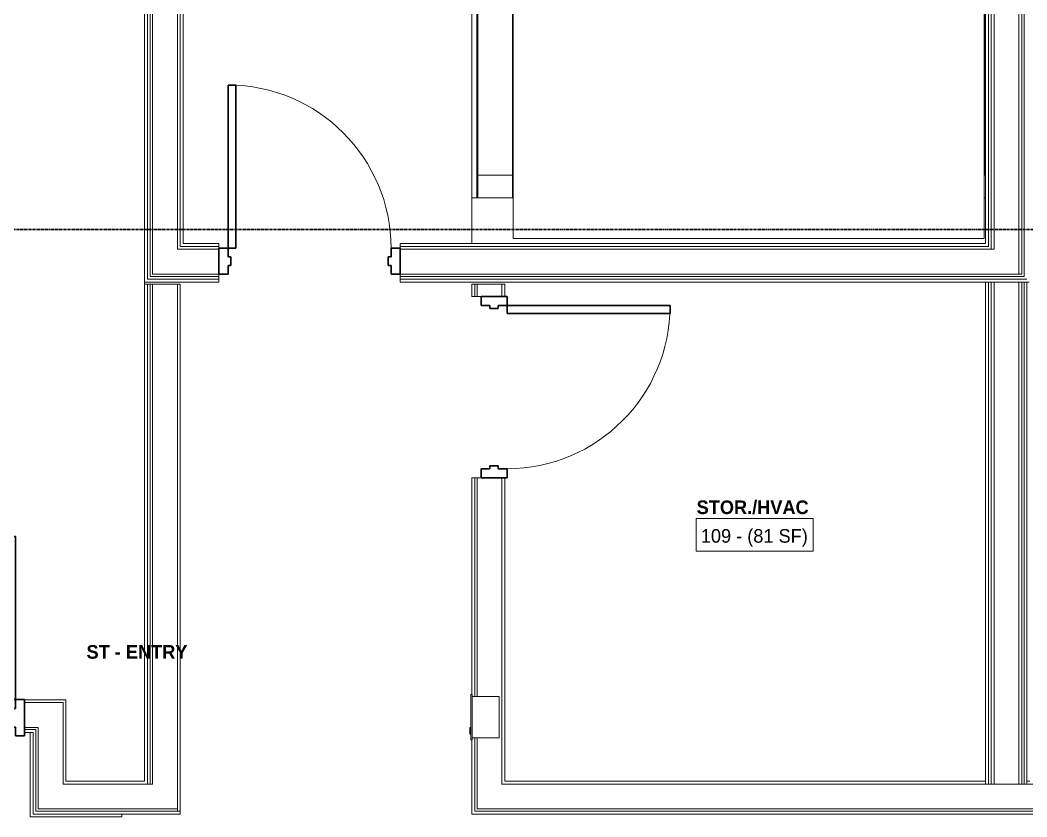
# Model space of a CAD drawing. Header units: inches. Extents: x -4093 to -1777, y 9773 to 12264.
# Drawn here: x -2741.2 to -2518.9, y 11717.5 to 11893.4 of the extents above; entities that cross this region are included whole.
import ezdxf

# ---------------------------------------------------------------- set-up
doc = ezdxf.new("R2010")
doc.units = ezdxf.units.IN
doc.header["$MEASUREMENT"] = 0
doc.linetypes.add('Grid Line 1_2_', pattern=[0.875, 0.5, -0.125, 0.125, -0.125])
for name, color, linetype, lineweight in [('0-1', 7, 'Continuous', 5), ('0-2', 7, 'Continuous', 9), ('A-AREA-IDEN', 2, 'Continuous', 9), ('A-DOOR-1', 7, 'Continuous', 9), ('A-DOOR-2', 10, 'Continuous', 30), ('A-DOOR-FRAM-1', 10, 'Continuous', 30), ('A-FLOR-1', 7, 'Continuous', 9), ('A-FLOR-2', 192, 'Continuous', 9), ('A-WALL-1', 7, 'Continuous', 9), ('A-WALL-2', 250, 'Continuous', 18), ('E-FIRE-1', 7, 'Continuous', 9), ('I-WALL-1', 7, 'Continuous', 9), ('S-BEAM-1', 7, 'Continuous', 9), ('S-GRID-1', 1, 'Grid Line 1_2_', 30)]:
    doc.layers.add(name, color=color, linetype=linetype, lineweight=lineweight)
doc.styles.add('Century Gothic', font='ufonts.com_century-gothic.ttf', dxfattribs={"height": 3})
doc.styles.add('Century Gothic_B', font='GOTHICB.TTF', dxfattribs={"height": 3})

# ---------------------------------------------------------------- blocks, each defined once
blk = doc.blocks.new('CTR - 1st Phase - Unit Layouts_rvt-1-BACKGROUND - 1ST FLOOR')
at = {"layer": 'A-FLOR-1'}
blk.add_line((-2713.75, 11835.07), (-2713.75, 11835.56), dxfattribs=at)
blk = doc.blocks.new('HOLLOW METAL - HM - WOOD LEAF - 20 MIN - 3-0 x 7-0-2191992-BACKGROUND - 1ST FLOOR')
at = {"layer": 'A-DOOR-1'}
blk.add_arc((18, -4.375), 36, 180, 270, dxfattribs=at)
at = {"layer": 'A-DOOR-2'}
for p, q in [((16.25, -4.375), (18, -4.375)), ((16.25, -40.375), (16.25, -4.375)), ((18, -4.375), (18, -40.375)), ((18, -40.375), (16.25, -40.375))]:
    blk.add_line(p, q, dxfattribs=at)
at = {"layer": 'A-DOOR-FRAM-1'}
for p, q in [((-20, 1.375), (-18, 1.375)), ((-20, -4.375), (-20, 1.375)), ((-18, 1.375), (-18, -0.5625)), ((18, 1.375), (20, 1.375)), ((18, -0.5625), (18, 1.375)), ((20, 1.375), (20, -4.375)), ((-18, -0.5625), (-17.375, -0.5625)), ((-17.375, -0.5625), (-17.375, -2.4375)), ((17.375, -0.5625), (18, -0.5625)), ((17.375, -2.4375), (17.375, -0.5625)), ((-18, -4.375), (-20, -4.375)), ((-18, -2.4375), (-18, -4.375)), ((-17.375, -2.4375), (-18, -2.4375)), ((18, -2.4375), (17.375, -2.4375)), ((18, -4.375), (18, -2.4375)), ((20, -4.375), (18, -4.375))]:
    blk.add_line(p, q, dxfattribs=at)
blk = doc.blocks.new('104416 - Fire Extinguishers - Wall - Class A - Light - 2A-2205461-BACKGROUND - 1ST FLOOR')
at = {"layer": 'E-FIRE-1'}
for p, q in [((13.19, 3.88), (13.19, 3.62)), ((23.19, 3.88), (13.19, 3.88)), ((13.19, 3.88), (23.19, 3.88)), ((13.19, 3.88), (13.19, 3.62)), ((23.19, 3.62), (13.19, 3.62)), ((13.63, -2.37), (13.63, 3.62)), ((14.41, 4.13), (14.44, 4.13)), ((14.41, 3.88), (14.41, 4.13)), ((14.44, 4.13), (14.84, 4.13)), ((14.44, 3.88), (14.44, 4.13)), ((14.84, 4.13), (15.03, 4.13)), ((14.84, 3.88), (14.84, 4.13)), ((15.03, 4.13), (15.11, 4.13)), ((15.03, 3.88), (15.03, 4.13)), ((15.11, 4.13), (15.24, 4.13)), ((15.11, 3.88), (15.11, 4.13)), ((15.24, 4.13), (15.51, 4.13)), ((15.24, 3.88), (15.24, 4.13)), ((15.51, 4.13), (15.73, 4.13)), ((15.51, 3.88), (15.51, 4.13)), ((15.73, 4.13), (15.87, 4.13)), ((15.73, 3.88), (15.73, 4.13)), ((15.87, 4.13), (15.91, 4.13)), ((15.87, 3.88), (15.87, 4.13)), ((15.91, 4.13), (15.94, 4.13)), ((15.91, 3.88), (15.91, 4.13)), ((15.94, 3.88), (15.94, 4.13)), ((22.75, 3.62), (22.75, -2.37)), ((23.19, 3.62), (23.19, 3.88)), ((23.19, 3.62), (23.19, 3.88)), ((22.75, -2.37), (13.63, -2.37))]:
    blk.add_line(p, q, dxfattribs=at)
blk = doc.blocks.new('HOLLOW METAL - UNIT DOOR-2191978-BACKGROUND - 1ST FLOOR')
at = {"layer": 'A-DOOR-1'}
blk.add_arc((18, 3.875), 36, 90, 180, dxfattribs=at)
at = {"layer": 'A-DOOR-2'}
for p, q in [((18, 39.875), (16.25, 39.875)), ((16.25, 39.875), (16.25, 3.875)), ((18, 3.875), (18, 39.875)), ((16.25, 3.875), (18, 3.875))]:
    blk.add_line(p, q, dxfattribs=at)
at = {"layer": 'A-DOOR-FRAM-1'}
for p, q in [((-18, 3.875), (-20, 3.875)), ((-20, 3.875), (-20, -4.125)), ((-18, 1.9375), (-18, 3.875)), ((18, 3.875), (18, 1.9375)), ((20, 3.875), (18, 3.875)), ((20, -4.125), (20, 3.875)), ((-17.375, 1.9375), (-18, 1.9375)), ((-17.375, -2.1875), (-17.375, 1.9375)), ((18, 1.9375), (17.375, 1.9375)), ((17.375, 1.9375), (17.375, -2.1875)), ((-18, -4.125), (-18, -2.1875)), ((-18, -2.1875), (-17.375, -2.1875)), ((17.375, -2.1875), (18, -2.1875)), ((18, -2.1875), (18, -4.125)), ((-20, -4.125), (-18, -4.125)), ((18, -4.125), (20, -4.125))]:
    blk.add_line(p, q, dxfattribs=at)
blk = doc.blocks.new('CTR - 1st Phase - Common Walls_rvt-1-BACKGROUND - 1ST FLOOR')
at = {"layer": 'A-WALL-2'}
for p, q in [((-2713.12, 11724.74), (-2713.12, 11835.07)), ((-2712.5, 11724.74), (-2712.5, 11835.07)), ((-2712, 11724.74), (-2712, 11835.07)), ((-2706.5, 11719.24), (-2706.5, 11835.07)), ((-2640.81, 11832.36), (-2640.81, 11835.07)), ((-2640.31, 11832.36), (-2640.31, 11835.07)), ((-2634.81, 11832.36), (-2634.81, 11835.07)), ((-2527.37, 11725.36), (-2527.37, 11835.56)), ((-2526.75, 11725.36), (-2526.75, 11835.56)), ((-2526.12, 11725.36), (-2526.12, 11835.56)), ((-2520.62, 11725.36), (-2520.62, 11835.56)), ((-2520, 11725.36), (-2520, 11835.56)), ((-2519.5, 11725.36), (-2519.5, 11835.56)), ((-2518.87, 11725.36), (-2518.87, 11835.56)), ((-2640.81, 11744.05), (-2640.81, 11792.36)), ((-2640.31, 11744.05), (-2640.31, 11792.36)), ((-2634.81, 11724.74), (-2634.81, 11792.36)), ((-2738.36, 11742.74), (-2740.24, 11742.74)), ((-2738.36, 11742.74), (-2737.24, 11742.74)), ((-2737.24, 11742.74), (-2731.74, 11742.74)), ((-2731.74, 11742.74), (-2731.74, 11724.74)), ((-2738.36, 11737.24), (-2740.24, 11737.24)), ((-2738.36, 11736.74), (-2740.24, 11736.74)), ((-2738.36, 11737.24), (-2737.74, 11737.24)), ((-2738.36, 11736.74), (-2737.74, 11736.74)), ((-2737.74, 11737.24), (-2737.24, 11737.24)), ((-2737.74, 11736.74), (-2737.74, 11718.74)), ((-2737.24, 11737.24), (-2737.24, 11719.24)), ((-2640.81, 11718.74), (-2640.81, 11734.93)), ((-2640.31, 11719.24), (-2640.31, 11734.93)), ((-2528, 11724.74), (-2528, 11725.36)), ((-2527.37, 11724.74), (-2527.37, 11725.36)), ((-2526.75, 11724.74), (-2526.75, 11725.36)), ((-2526.12, 11724.74), (-2526.12, 11725.36)), ((-2520.62, 11724.74), (-2520.62, 11725.36)), ((-2520, 11724.74), (-2520, 11725.36)), ((-2519.5, 11724.74), (-2519.5, 11725.36)), ((-2518.87, 11725.36), (-2518.25, 11725.36)), ((-2518.87, 11724.74), (-2518.87, 11725.36)), ((-2731.11, 11724.74), (-2731.74, 11724.74)), ((-2731.11, 11724.74), (-2713.75, 11724.74)), ((-2713.12, 11724.74), (-2713.75, 11724.74)), ((-2712.5, 11724.74), (-2713.12, 11724.74)), ((-2712, 11724.74), (-2712.5, 11724.74)), ((-2634.19, 11724.74), (-2634.81, 11724.74)), ((-2634.19, 11724.74), (-2528, 11724.74)), ((-2527.37, 11724.74), (-2528, 11724.74)), ((-2526.75, 11724.74), (-2527.37, 11724.74)), ((-2526.12, 11724.74), (-2526.75, 11724.74)), ((-2520.62, 11724.74), (-2526.12, 11724.74)), ((-2526.12, 11724.74), (-2520.62, 11724.74)), ((-2520, 11724.74), (-2520.62, 11724.74)), ((-2520.62, 11724.74), (-2520, 11724.74)), ((-2519.5, 11724.74), (-2520, 11724.74)), ((-2520, 11724.74), (-2519.5, 11724.74)), ((-2518.87, 11724.74), (-2519.5, 11724.74)), ((-2519.5, 11724.74), (-2518.87, 11724.74)), ((-2518.87, 11724.74), (-2503.57, 11724.74)), ((-2737.24, 11718.74), (-2737.74, 11718.74)), ((-2731.74, 11719.24), (-2737.24, 11719.24)), ((-2731.11, 11718.74), (-2737.24, 11718.74)), ((-2731.11, 11719.24), (-2731.74, 11719.24)), ((-2731.11, 11719.24), (-2713.75, 11719.24)), ((-2731.11, 11718.74), (-2713.75, 11718.74)), ((-2712, 11719.24), (-2713.75, 11719.24)), ((-2706.5, 11718.74), (-2713.75, 11718.74)), ((-2706.5, 11719.24), (-2712, 11719.24)), ((-2706.5, 11718.74), (-2706.5, 11719.24)), ((-2706.5, 11719.24), (-2706.5, 11718.74)), ((-2705.87, 11718.74), (-2706.5, 11718.74)), ((-2640.31, 11718.74), (-2640.81, 11718.74)), ((-2634.81, 11719.24), (-2640.31, 11719.24)), ((-2634.19, 11718.74), (-2640.31, 11718.74)), ((-2634.19, 11719.24), (-2634.81, 11719.24)), ((-2634.19, 11719.24), (-2528, 11719.24)), ((-2634.19, 11718.74), (-2528, 11718.74)), ((-2526.75, 11719.24), (-2528, 11719.24)), ((-2527.37, 11718.74), (-2528, 11718.74)), ((-2526.75, 11718.74), (-2527.37, 11718.74)), ((-2527.37, 11718.74), (-2526.75, 11718.74)), ((-2526.12, 11719.24), (-2526.75, 11719.24)), ((-2526.75, 11719.24), (-2526.12, 11719.24)), ((-2526.75, 11718.74), (-2526.12, 11718.74)), ((-2526.12, 11719.24), (-2501.3, 11719.24)), ((-2526.12, 11718.74), (-2501.09, 11718.74))]:
    blk.add_line(p, q, dxfattribs=at)
at = {"layer": 'I-WALL-1'}
for p, q in [((-2713.75, 11835.07), (-2713.75, 11725.36)), ((-2705.87, 11835.07), (-2713.75, 11835.07)), ((-2705.87, 11718.74), (-2705.87, 11835.07)), ((-2641.44, 11835.07), (-2641.44, 11832.36)), ((-2634.19, 11835.07), (-2641.44, 11835.07)), ((-2634.19, 11832.36), (-2634.19, 11835.07)), ((-2528, 11835.56), (-2528, 11725.36)), ((-2518.37, 11835.56), (-2528, 11835.56)), ((-2641.44, 11832.36), (-2639.44, 11832.36)), ((-2641.44, 11792.36), (-2641.44, 11744.49)), ((-2639.44, 11792.36), (-2641.44, 11792.36)), ((-2634.19, 11725.36), (-2634.19, 11792.36)), ((-2738.36, 11743.36), (-2740.24, 11743.36)), ((-2731.74, 11743.36), (-2738.36, 11743.36)), ((-2731.11, 11743.36), (-2731.74, 11743.36)), ((-2731.11, 11725.36), (-2731.11, 11743.36)), ((-2740.24, 11736.11), (-2738.36, 11736.11)), ((-2738.36, 11736.11), (-2738.99, 11736.11)), ((-2738.99, 11736.11), (-2738.99, 11717.49)), ((-2738.36, 11736.11), (-2738.36, 11718.11)), ((-2738.36, 11718.11), (-2738.36, 11736.11)), ((-2641.44, 11734.49), (-2641.44, 11718.11)), ((-2713.75, 11725.36), (-2731.11, 11725.36)), ((-2528, 11725.36), (-2634.19, 11725.36)), ((-2705.87, 11718.11), (-2705.87, 11718.74)), ((-2738.99, 11717.49), (-2738.36, 11717.49)), ((-2738.36, 11718.11), (-2737.74, 11718.11)), ((-2718.77, 11718.11), (-2738.36, 11718.11)), ((-2738.36, 11717.49), (-2718.77, 11717.49)), ((-2737.74, 11718.11), (-2731.11, 11718.11)), ((-2731.11, 11718.11), (-2713.75, 11718.11)), ((-2718.77, 11717.49), (-2718.77, 11718.11)), ((-2713.75, 11718.11), (-2705.87, 11718.11)), ((-2641.44, 11718.11), (-2640.81, 11718.11)), ((-2640.81, 11718.11), (-2634.19, 11718.11)), ((-2634.19, 11718.11), (-2528, 11718.11)), ((-2528, 11718.11), (-2527.37, 11718.11)), ((-2527.37, 11718.11), (-2500.83, 11718.11))]:
    blk.add_line(p, q, dxfattribs=at)
at = {"layer": '0-2', "rotation": 89.99999999999955}
for name, p in [('HOLLOW METAL - HM - WOOD LEAF - 20 MIN - 3-0 x 7-0-2191992-BACKGROUND - 1ST FLOOR', (-2638.06, 11812.36)), ('104416 - Fire Extinguishers - Wall - Class A - Light - 2A-2205461-BACKGROUND - 1ST FLOOR', (-2637.81, 11721.3))]:
    blk.add_blockref(name, p, dxfattribs=at)
at = {"layer": '0-2'}
blk.add_blockref('HOLLOW METAL - UNIT DOOR-2191978-BACKGROUND - 1ST FLOOR', (-2760.24, 11739.49), dxfattribs=at)
blk = doc.blocks.new('HOLLOW METAL - STAIR DOOR 3-0 x 7-0-2682974-BACKGROUND - 1ST FLOOR')
at = {"layer": 'A-DOOR-1'}
blk.add_arc((18, -3.5), 36, 180, 270, dxfattribs=at)
at = {"layer": 'A-DOOR-2'}
for p, q in [((16.25, -3.5), (18, -3.5)), ((16.25, -39.5), (16.25, -3.5)), ((18, -3.5), (18, -39.5)), ((18, -39.5), (16.25, -39.5))]:
    blk.add_line(p, q, dxfattribs=at)
at = {"layer": 'A-DOOR-FRAM-1'}
for p, q in [((-20, 2.25), (-18, 2.25)), ((-20, -3.5), (-20, 2.25)), ((-18, 2.25), (-18, 0.3125)), ((18, 2.25), (20, 2.25)), ((18, 0.3125), (18, 2.25)), ((20, 2.25), (20, -3.5)), ((-18, 0.3125), (-17.375, 0.3125)), ((-17.375, 0.3125), (-17.375, -1.5625)), ((17.375, 0.3125), (18, 0.3125)), ((17.375, -1.5625), (17.375, 0.3125)), ((-18, -1.5625), (-18, -3.5)), ((-17.375, -1.5625), (-18, -1.5625)), ((18, -1.5625), (17.375, -1.5625)), ((18, -3.5), (18, -1.5625)), ((-18, -3.5), (-20, -3.5)), ((20, -3.5), (18, -3.5))]:
    blk.add_line(p, q, dxfattribs=at)
blk = doc.blocks.new('CTR - 1st Phase -Stairs _ Elevators_rvt-1-BACKGROUND - 1ST FLOOR')
at = {"layer": 'A-FLOR-1'}
for p, q in [((-2632.31, 11907.06), (-2632.31, 11845.19)), ((-2528.31, 11845.19), (-2528.31, 11896.06)), ((-2632.31, 11845.19), (-2528.31, 11845.19))]:
    blk.add_line(p, q, dxfattribs=at)
at = {"layer": 'A-WALL-2'}
for p, q in [((-2713.12, 11844.06), (-2713.12, 12081.69)), ((-2712.5, 11844.06), (-2712.5, 12081.69)), ((-2712, 11844.06), (-2712, 12081.69)), ((-2706.5, 11844.06), (-2706.5, 12081.69)), ((-2705.87, 11844.06), (-2705.87, 12081.69)), ((-2527.37, 11844.06), (-2527.37, 12081.69)), ((-2526.75, 11844.06), (-2526.75, 12081.69)), ((-2526.12, 11844.06), (-2526.12, 12081.69)), ((-2520.62, 11844.06), (-2520.62, 12081.69)), ((-2520, 11844.06), (-2520, 12081.69)), ((-2519.5, 11844.06), (-2519.5, 12081.69)), ((-2713.12, 11836.81), (-2713.12, 11844.06)), ((-2712.5, 11837.31), (-2712.5, 11844.06)), ((-2712, 11842.81), (-2712, 11844.06)), ((-2706.5, 11843.44), (-2706.5, 11844.06)), ((-2706.5, 11842.81), (-2706.5, 11843.44)), ((-2705.87, 11843.44), (-2705.87, 11844.06)), ((-2705.87, 11843.44), (-2697.32, 11843.44)), ((-2657.32, 11843.44), (-2632.75, 11843.44)), ((-2632.75, 11843.44), (-2527.37, 11843.44)), ((-2527.37, 11844.06), (-2527.37, 11843.44)), ((-2526.75, 11844.06), (-2526.75, 11843.44)), ((-2526.75, 11843.44), (-2526.75, 11842.81)), ((-2526.12, 11844.06), (-2526.12, 11842.81)), ((-2520.62, 11844.06), (-2520.62, 11842.81)), ((-2520, 11844.06), (-2520, 11837.31)), ((-2519.5, 11844.06), (-2519.5, 11837.31)), ((-2712, 11837.31), (-2712, 11842.81)), ((-2706.5, 11842.81), (-2697.32, 11842.81)), ((-2657.32, 11842.81), (-2632.75, 11842.81)), ((-2632.75, 11842.81), (-2526.75, 11842.81)), ((-2526.12, 11842.81), (-2526.75, 11842.81)), ((-2526.12, 11842.81), (-2526.75, 11842.81)), ((-2520.62, 11842.81), (-2520.62, 11837.31)), ((-2713.12, 11836.19), (-2713.12, 11836.81)), ((-2712.5, 11836.81), (-2712.5, 11837.31)), ((-2712.5, 11836.81), (-2697.32, 11836.81)), ((-2712, 11837.31), (-2697.32, 11837.31)), ((-2657.32, 11837.31), (-2632.75, 11837.31)), ((-2657.32, 11836.81), (-2632.75, 11836.81)), ((-2632.75, 11837.31), (-2520.62, 11837.31)), ((-2632.75, 11836.81), (-2519.5, 11836.81)), ((-2520, 11837.31), (-2520.62, 11837.31)), ((-2520, 11837.31), (-2520.62, 11837.31)), ((-2519.5, 11837.31), (-2519.5, 11836.81)), ((-2713.12, 11836.19), (-2697.32, 11836.19)), ((-2657.32, 11836.19), (-2632.75, 11836.19)), ((-2632.75, 11836.19), (-2518.87, 11836.19))]:
    blk.add_line(p, q, dxfattribs=at)
at = {"layer": 'I-WALL-1'}
for p, q in [((-2713.75, 12081.69), (-2713.75, 11844.06)), ((-2705.25, 11844.06), (-2705.25, 12081.69)), ((-2528, 12081.69), (-2528, 11844.06)), ((-2713.75, 11844.06), (-2713.75, 11836.19)), ((-2697.32, 11844.06), (-2705.25, 11844.06)), ((-2697.32, 11843.06), (-2697.32, 11844.06)), ((-2632.75, 11844.06), (-2657.32, 11844.06)), ((-2657.32, 11844.06), (-2657.32, 11843.06)), ((-2528, 11844.06), (-2632.75, 11844.06)), ((-2697.32, 11835.56), (-2697.32, 11837.31)), ((-2657.32, 11837.31), (-2657.32, 11835.56)), ((-2713.75, 11836.19), (-2713.75, 11835.56)), ((-2713.75, 11835.56), (-2697.32, 11835.56)), ((-2657.32, 11835.56), (-2632.75, 11835.56)), ((-2632.75, 11835.56), (-2518.37, 11835.56))]:
    blk.add_line(p, q, dxfattribs=at)
at = {"layer": '0-2', "rotation": 180}
blk.add_blockref('HOLLOW METAL - STAIR DOOR 3-0 x 7-0-2682974-BACKGROUND - 1ST FLOOR', (-2677.32, 11839.56), dxfattribs=at)
blk = doc.blocks.new('034100 - Precast Structural Concrete - Inverted Tee - IT 24IT31 _11_F _ 11_B SHELF_-2116756-BACKGROUND - 1ST FLOOR')
at = {"layer": 'S-BEAM-1'}
for p, q in [((-135.2, -7), (-135.51, -7)), ((-23.19, -7), (-31.2, -7)), ((-135.2, -12), (-135.51, -12)), ((-23.19, -12), (-31.2, -12))]:
    blk.add_line(p, q, dxfattribs=at)
blk = doc.blocks.new('034100 - Precast Structural Concrete - Solid Plank - 12_-1872822-BACKGROUND - 1ST FLOOR')
at = {"layer": 'S-BEAM-1'}
for q in [(0, -7.53), (47, -8.64)]:
    blk.add_line((0, -8.64), q, dxfattribs=at)
blk = doc.blocks.new('CTR - 1st Phase - Structure_rvt-1-BACKGROUND - 1ST FLOOR')
at = {"layer": 'A-WALL-1'}
for p, q in [((-2632.51, 11907.06), (-2632.51, 11854.19)), ((-2640.14, 11854.19), (-2640.14, 11901.19))]:
    blk.add_line(p, q, dxfattribs=at)
at = {"layer": 'S-GRID-1'}
blk.add_line((-1777.25, 11847.19), (-4076.95, 11847.19), dxfattribs=at)
at = {"layer": '0-2'}
for name, p, rotation in [('034100 - Precast Structural Concrete - Solid Plank - 12_-1872822-BACKGROUND - 1ST FLOOR', (-2648.97, 11854.19), 90.00000000000053), ('034100 - Precast Structural Concrete - Inverted Tee - IT 24IT31 _11_F _ 11_B SHELF_-2116756-BACKGROUND - 1ST FLOOR', (-2663.51, 11847.19), 180)]:
    blk.add_blockref(name, p, dxfattribs=dict(at, rotation=rotation))

msp = doc.modelspace()

# ---------------------------------------------------------------- linework, layer by layer
at = {"layer": 'A-AREA-IDEN', "flags": 128}
msp.add_lwpolyline([(-2591.89, 11783.35), (-2566.06, 11783.35), (-2566.06, 11776.18), (-2591.89, 11776.18)], close=True, dxfattribs=at)
at = {"layer": 'A-FLOR-2'}
for p, q in [((-2641.44, 11844.06), (-2641.44, 11901.19)), ((-2528.14, 11859.19), (-2528.14, 11896.06))]:
    msp.add_line(p, q, dxfattribs=at)

# ---------------------------------------------------------------- block references
at = {"layer": '0-1'}
for name in ['CTR - 1st Phase - Structure_rvt-1-BACKGROUND - 1ST FLOOR', 'CTR - 1st Phase - Common Walls_rvt-1-BACKGROUND - 1ST FLOOR', 'CTR - 1st Phase - Unit Layouts_rvt-1-BACKGROUND - 1ST FLOOR', 'CTR - 1st Phase -Stairs _ Elevators_rvt-1-BACKGROUND - 1ST FLOOR']:
    msp.add_blockref(name, (0, 0), dxfattribs=at)

# ---------------------------------------------------------------- texts
at = {"layer": 'A-AREA-IDEN', "char_height": 3, "attachment_point": 1}
for s, insert, width, style in [('STOR./HVAC', (-2591.81, 11787.34), 31.007, 'Century Gothic_B'), ('109 - (81 SF)', (-2590.89, 11781.02), 28.785, 'Century Gothic'), ('ST - ENTRY', (-2726.57, 11755.41), 24.745, 'Century Gothic_B')]:
    msp.add_mtext(s, dxfattribs=dict(at, insert=insert, width=width, style=style))

doc.saveas('drawing.dxf')
